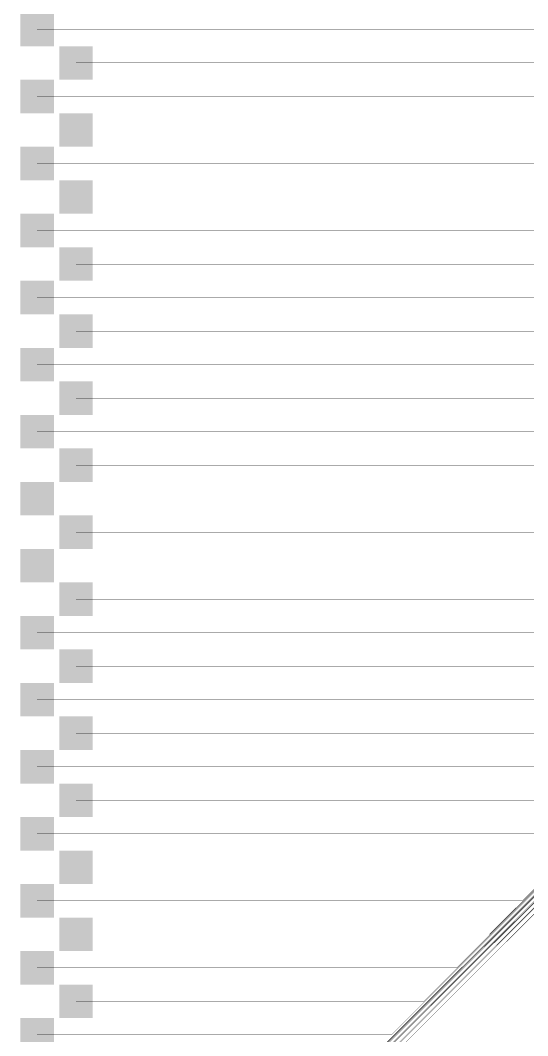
# Model space of a CAD drawing. Header units: inches. Extents: x 0 to 565, y 0 to 565.
# Drawn here: x 0 to 94.6, y 94.9 to 284.2 of the extents above; entities that cross this region are included whole.
import ezdxf

# ---------------------------------------------------------------- set-up
doc = ezdxf.new("R2010")
doc.units = ezdxf.units.IN

# ---------------------------------------------------------------- blocks, each defined once
blk = doc.blocks.new('B____P_____81__5')
for points in [[(-3.13, 362.13), (3.13, 362.13), (3.13, 355.87), (-3.13, 355.87)], [(4.13, 355.87), (10.38, 355.87), (10.38, 349.62), (4.13, 349.62)], [(-3.13, 349.62), (3.13, 349.62), (3.13, 343.37), (-3.13, 343.37)], [(4.13, 343.37), (10.38, 343.37), (10.38, 337.13), (4.13, 337.13)], [(-3.13, 337.13), (3.13, 337.13), (3.13, 330.87), (-3.13, 330.87)], [(4.13, 330.87), (10.38, 330.87), (10.38, 324.62), (4.13, 324.62)], [(-3.13, 324.62), (3.13, 324.62), (3.13, 318.37), (-3.13, 318.37)], [(4.13, 318.37), (10.38, 318.37), (10.38, 312.13), (4.13, 312.13)], [(-3.13, 312.13), (3.13, 312.13), (3.13, 305.87), (-3.13, 305.87)], [(4.13, 305.87), (10.38, 305.87), (10.38, 299.62), (4.13, 299.62)], [(-3.13, 299.62), (3.13, 299.62), (3.13, 293.37), (-3.13, 293.37)], [(4.13, 293.37), (10.38, 293.37), (10.38, 287.13), (4.13, 287.13)], [(-3.13, 287.13), (3.13, 287.13), (3.13, 280.87), (-3.13, 280.87)], [(4.13, 280.87), (10.38, 280.87), (10.38, 274.62), (4.13, 274.62)], [(-3.13, 274.62), (3.13, 274.62), (3.13, 268.37), (-3.13, 268.37)], [(4.13, 268.37), (10.38, 268.37), (10.38, 262.13), (4.13, 262.13)], [(-3.13, 262.13), (3.13, 262.13), (3.13, 255.88), (-3.13, 255.88)], [(4.13, 255.88), (10.38, 255.88), (10.38, 249.63), (4.13, 249.63)], [(-3.13, 249.63), (3.13, 249.63), (3.13, 243.38), (-3.13, 243.38)], [(4.13, 243.38), (10.38, 243.38), (10.38, 237.13), (4.13, 237.13)], [(-3.13, 237.13), (3.13, 237.13), (3.13, 230.88), (-3.13, 230.88)], [(4.13, 230.88), (10.38, 230.88), (10.38, 224.63), (4.13, 224.63)], [(-3.13, 224.63), (3.13, 224.63), (3.13, 218.38), (-3.13, 218.38)], [(4.13, 218.38), (10.38, 218.38), (10.38, 212.13), (4.13, 212.13)], [(-3.13, 212.13), (3.13, 212.13), (3.13, 205.88), (-3.13, 205.88)], [(4.13, 205.88), (10.38, 205.88), (10.38, 199.63), (4.13, 199.63)], [(-3.13, 199.63), (3.13, 199.63), (3.13, 193.38), (-3.13, 193.38)], [(4.13, 193.38), (10.38, 193.38), (10.38, 187.13), (4.13, 187.13)], [(-3.13, 187.13), (3.13, 187.13), (3.13, 180.88), (-3.13, 180.88)], [(4.13, 180.88), (10.38, 180.88), (10.38, 174.63), (4.13, 174.63)], [(-3.13, 174.63), (3.13, 174.63), (3.13, 168.38), (-3.13, 168.38)]]:
    blk.add_hatch(color=1).paths.add_polyline_path(points)

msp = doc.modelspace()

# ---------------------------------------------------------------- linework, layer by layer
at = {"const_width": 0.05}
for points in [[(3.13, 282.5), (6.64, 282.5)], [(6.64, 282.5), (6.64, 282.5)], [(6.64, 282.5), (251.79, 282.5)], [(45.15, 70), (253.89, 278.74)], [(51.24, 76.25), (253.83, 278.84)], [(57.34, 82.5), (253.78, 278.94)], [(63.44, 88.75), (253.73, 279.04)], [(69.14, 95), (253.85, 279.71)], [(75.24, 101.25), (253.8, 279.81)], [(81.34, 107.5), (253.75, 279.91)], [(87.44, 113.75), (253.7, 280.01)], [(93.54, 120), (253.65, 280.11)], [(15.94, 38.75), (253.88, 276.69)], [(22.04, 45), (253.83, 276.79)], [(27.42, 51.25), (253.89, 277.72)], [(33.49, 57.5), (253.81, 277.82)], [(39.59, 63.75), (253.76, 277.92)], [(10.38, 276.25), (14.29, 276.25)], [(10.72, 32.5), (253.89, 275.67)], [(14.29, 276.25), (14.29, 276.25)], [(14.29, 276.25), (245.69, 276.25)], [(3.13, 270), (7.39, 270)], [(7.39, 270), (7.39, 270)], [(7.39, 270), (239.59, 270)], [(10.38, 263.75), (14.09, 263.75)], [(14.09, 263.75), (14.09, 263.75)], [(14.09, 263.75), (233.49, 263.75)], [(3.13, 257.5), (7.39, 257.5)], [(7.39, 257.5), (7.39, 257.5)], [(7.39, 257.5), (227.39, 257.5)], [(10.38, 251.25), (14.04, 251.25)], [(14.04, 251.25), (14.04, 251.25)], [(14.04, 251.25), (221.29, 251.25)], [(3.13, 245), (7.09, 245)], [(7.09, 245), (7.09, 245)], [(7.09, 245), (215.19, 245)], [(10.38, 238.75), (14.14, 238.75)], [(14.14, 238.75), (14.14, 238.75)], [(14.14, 238.75), (209.09, 238.75)], [(3.13, 232.5), (7.64, 232.5)], [(7.64, 232.5), (7.64, 232.5)], [(7.64, 232.5), (202.99, 232.5)], [(10.38, 226.25), (14.34, 226.25)], [(14.34, 226.25), (14.34, 226.25)], [(14.34, 226.25), (196.89, 226.25)], [(3.13, 220), (7.29, 220)], [(7.29, 220), (7.29, 220)], [(7.29, 220), (190.79, 220)], [(10.38, 213.75), (14.24, 213.75)], [(14.24, 213.75), (14.24, 213.75)], [(14.24, 213.75), (184.69, 213.75)], [(3.13, 207.5), (3.13, 207.5)], [(3.13, 207.5), (178.59, 207.5)], [(10.38, 201.25), (14.14, 201.25)], [(14.14, 201.25), (14.14, 201.25)], [(14.14, 201.25), (172.49, 201.25)], [(3.13, 195), (7.44, 195)], [(7.44, 195), (7.44, 195)], [(7.44, 195), (166.39, 195)], [(10.38, 188.75), (14.24, 188.75)], [(14.24, 188.75), (14.24, 188.75)], [(14.24, 188.75), (160.29, 188.75)], [(3.13, 182.5), (8.04, 182.5)], [(8.04, 182.5), (8.04, 182.5)], [(8.04, 182.5), (154.19, 182.5)], [(10.38, 176.25), (10.38, 176.25)], [(10.38, 176.25), (148.09, 176.25)], [(3.13, 170), (7.04, 170)], [(7.04, 170), (7.04, 170)], [(7.04, 170), (141.99, 170)], [(10.38, 163.75), (10.38, 163.75)], [(10.38, 163.75), (135.88, 163.75)], [(3.13, 157.5), (7.14, 157.5)], [(7.14, 157.5), (7.14, 157.5)], [(7.14, 157.5), (129.89, 157.5)], [(10.38, 151.25), (14.14, 151.25)], [(14.14, 151.25), (14.14, 151.25)], [(14.14, 151.25), (123.79, 151.25)], [(3.13, 145), (7.04, 145)], [(7.04, 145), (7.04, 145)], [(7.04, 145), (117.69, 145)], [(10.38, 138.75), (14.09, 138.75)], [(14.09, 138.75), (14.09, 138.75)], [(14.09, 138.75), (111.59, 138.75)], [(3.13, 132.5), (3.13, 132.5)], [(3.13, 132.5), (105.49, 132.5)], [(10.38, 126.25), (15.09, 126.25)], [(15.09, 126.25), (15.09, 126.25)], [(15.09, 126.25), (99.39, 126.25)], [(3.13, 120), (3.13, 120)], [(3.13, 120), (93.54, 120)], [(10.38, 113.75), (14.84, 113.75)], [(14.84, 113.75), (14.84, 113.75)], [(14.84, 113.75), (87.44, 113.75)], [(3.13, 107.5), (7.04, 107.5)], [(7.04, 107.5), (7.04, 107.5)], [(7.04, 107.5), (81.34, 107.5)], [(10.38, 101.25), (14.74, 101.25)], [(14.74, 101.25), (14.74, 101.25)], [(14.74, 101.25), (75.24, 101.25)], [(3.13, 95), (7.59, 95)], [(7.59, 95), (7.59, 95)], [(7.59, 95), (69.14, 95)]]:
    msp.add_lwpolyline(points, dxfattribs=at)
at = {"const_width": 0.025}
for points in [[(3.11, 282.5, 1), (3.14, 282.5, 1)], [(6.63, 282.5, 1), (6.65, 282.5, 1)], [(6.63, 282.5, 1), (6.65, 282.5, 1)], [(6.63, 282.5, 1), (6.65, 282.5, 1)], [(6.63, 282.5, 1), (6.65, 282.5, 1)], [(10.36, 276.25, 1), (10.39, 276.25, 1)], [(14.28, 276.25, 1), (14.3, 276.25, 1)], [(14.28, 276.25, 1), (14.3, 276.25, 1)], [(14.28, 276.25, 1), (14.3, 276.25, 1)], [(14.28, 276.25, 1), (14.3, 276.25, 1)], [(3.11, 270, 1), (3.14, 270, 1)], [(7.38, 270, 1), (7.4, 270, 1)], [(7.38, 270, 1), (7.4, 270, 1)], [(7.38, 270, 1), (7.4, 270, 1)], [(7.38, 270, 1), (7.4, 270, 1)], [(10.36, 263.75, 1), (10.39, 263.75, 1)], [(14.08, 263.75, 1), (14.1, 263.75, 1)], [(14.08, 263.75, 1), (14.1, 263.75, 1)], [(14.08, 263.75, 1), (14.1, 263.75, 1)], [(14.08, 263.75, 1), (14.1, 263.75, 1)], [(3.11, 257.5, 1), (3.14, 257.5, 1)], [(7.38, 257.5, 1), (7.4, 257.5, 1)], [(7.38, 257.5, 1), (7.4, 257.5, 1)], [(7.38, 257.5, 1), (7.4, 257.5, 1)], [(7.38, 257.5, 1), (7.4, 257.5, 1)], [(10.36, 251.25, 1), (10.39, 251.25, 1)], [(14.03, 251.25, 1), (14.05, 251.25, 1)], [(14.03, 251.25, 1), (14.05, 251.25, 1)], [(14.03, 251.25, 1), (14.05, 251.25, 1)], [(14.03, 251.25, 1), (14.05, 251.25, 1)], [(3.11, 245, 1), (3.14, 245, 1)], [(7.08, 245, 1), (7.1, 245, 1)], [(7.08, 245, 1), (7.1, 245, 1)], [(7.08, 245, 1), (7.1, 245, 1)], [(7.08, 245, 1), (7.1, 245, 1)], [(10.36, 238.75, 1), (10.39, 238.75, 1)], [(14.13, 238.75, 1), (14.15, 238.75, 1)], [(14.13, 238.75, 1), (14.15, 238.75, 1)], [(14.13, 238.75, 1), (14.15, 238.75, 1)], [(14.13, 238.75, 1), (14.15, 238.75, 1)], [(3.11, 232.5, 1), (3.14, 232.5, 1)], [(7.63, 232.5, 1), (7.65, 232.5, 1)], [(7.63, 232.5, 1), (7.65, 232.5, 1)], [(7.63, 232.5, 1), (7.65, 232.5, 1)], [(7.63, 232.5, 1), (7.65, 232.5, 1)], [(10.36, 226.25, 1), (10.39, 226.25, 1)], [(14.33, 226.25, 1), (14.35, 226.25, 1)], [(14.33, 226.25, 1), (14.35, 226.25, 1)], [(14.33, 226.25, 1), (14.35, 226.25, 1)], [(14.33, 226.25, 1), (14.35, 226.25, 1)], [(3.11, 220, 1), (3.14, 220, 1)], [(7.28, 220, 1), (7.3, 220, 1)], [(7.28, 220, 1), (7.3, 220, 1)], [(7.28, 220, 1), (7.3, 220, 1)], [(7.28, 220, 1), (7.3, 220, 1)], [(10.36, 213.75, 1), (10.39, 213.75, 1)], [(14.23, 213.75, 1), (14.25, 213.75, 1)], [(14.23, 213.75, 1), (14.25, 213.75, 1)], [(14.23, 213.75, 1), (14.25, 213.75, 1)], [(14.23, 213.75, 1), (14.25, 213.75, 1)], [(3.11, 207.5, 1), (3.14, 207.5, 1)], [(3.11, 207.5, 1), (3.14, 207.5, 1)], [(3.11, 207.5, 1), (3.14, 207.5, 1)], [(10.36, 201.25, 1), (10.39, 201.25, 1)], [(14.13, 201.25, 1), (14.15, 201.25, 1)], [(14.13, 201.25, 1), (14.15, 201.25, 1)], [(14.13, 201.25, 1), (14.15, 201.25, 1)], [(14.13, 201.25, 1), (14.15, 201.25, 1)], [(3.11, 195, 1), (3.14, 195, 1)], [(7.43, 195, 1), (7.45, 195, 1)], [(7.43, 195, 1), (7.45, 195, 1)], [(7.43, 195, 1), (7.45, 195, 1)], [(7.43, 195, 1), (7.45, 195, 1)], [(10.36, 188.75, 1), (10.39, 188.75, 1)], [(14.23, 188.75, 1), (14.25, 188.75, 1)], [(14.23, 188.75, 1), (14.25, 188.75, 1)], [(14.23, 188.75, 1), (14.25, 188.75, 1)], [(14.23, 188.75, 1), (14.25, 188.75, 1)], [(3.11, 182.5, 1), (3.14, 182.5, 1)], [(8.03, 182.5, 1), (8.05, 182.5, 1)], [(8.03, 182.5, 1), (8.05, 182.5, 1)], [(8.03, 182.5, 1), (8.05, 182.5, 1)], [(8.03, 182.5, 1), (8.05, 182.5, 1)], [(10.36, 176.25, 1), (10.39, 176.25, 1)], [(10.36, 176.25, 1), (10.39, 176.25, 1)], [(10.36, 176.25, 1), (10.39, 176.25, 1)], [(3.11, 170, 1), (3.14, 170, 1)], [(7.03, 170, 1), (7.05, 170, 1)], [(7.03, 170, 1), (7.05, 170, 1)], [(7.03, 170, 1), (7.05, 170, 1)], [(7.03, 170, 1), (7.05, 170, 1)], [(10.36, 163.75, 1), (10.39, 163.75, 1)], [(10.36, 163.75, 1), (10.39, 163.75, 1)], [(10.36, 163.75, 1), (10.39, 163.75, 1)], [(3.11, 157.5, 1), (3.14, 157.5, 1)], [(7.13, 157.5, 1), (7.15, 157.5, 1)], [(7.13, 157.5, 1), (7.15, 157.5, 1)], [(7.13, 157.5, 1), (7.15, 157.5, 1)], [(7.13, 157.5, 1), (7.15, 157.5, 1)], [(10.36, 151.25, 1), (10.39, 151.25, 1)], [(14.13, 151.25, 1), (14.15, 151.25, 1)], [(14.13, 151.25, 1), (14.15, 151.25, 1)], [(14.13, 151.25, 1), (14.15, 151.25, 1)], [(14.13, 151.25, 1), (14.15, 151.25, 1)], [(3.11, 145, 1), (3.14, 145, 1)], [(7.03, 145, 1), (7.05, 145, 1)], [(7.03, 145, 1), (7.05, 145, 1)], [(7.03, 145, 1), (7.05, 145, 1)], [(7.03, 145, 1), (7.05, 145, 1)], [(10.36, 138.75, 1), (10.39, 138.75, 1)], [(14.08, 138.75, 1), (14.1, 138.75, 1)], [(14.08, 138.75, 1), (14.1, 138.75, 1)], [(14.08, 138.75, 1), (14.1, 138.75, 1)], [(14.08, 138.75, 1), (14.1, 138.75, 1)], [(3.11, 132.5, 1), (3.14, 132.5, 1)], [(3.11, 132.5, 1), (3.14, 132.5, 1)], [(3.11, 132.5, 1), (3.14, 132.5, 1)], [(10.36, 126.25, 1), (10.39, 126.25, 1)], [(15.08, 126.25, 1), (15.1, 126.25, 1)], [(15.08, 126.25, 1), (15.1, 126.25, 1)], [(15.08, 126.25, 1), (15.1, 126.25, 1)], [(15.08, 126.25, 1), (15.1, 126.25, 1)], [(3.11, 120, 1), (3.14, 120, 1)], [(3.11, 120, 1), (3.14, 120, 1)], [(3.11, 120, 1), (3.14, 120, 1)], [(93.53, 120, 1), (93.55, 120, 1)], [(93.53, 120, 1), (93.55, 120, 1)], [(10.36, 113.75, 1), (10.39, 113.75, 1)], [(14.83, 113.75, 1), (14.85, 113.75, 1)], [(14.83, 113.75, 1), (14.85, 113.75, 1)], [(14.83, 113.75, 1), (14.85, 113.75, 1)], [(14.83, 113.75, 1), (14.85, 113.75, 1)], [(87.43, 113.75, 1), (87.45, 113.75, 1)], [(87.43, 113.75, 1), (87.45, 113.75, 1)], [(3.11, 107.5, 1), (3.14, 107.5, 1)], [(7.03, 107.5, 1), (7.05, 107.5, 1)], [(7.03, 107.5, 1), (7.05, 107.5, 1)], [(7.03, 107.5, 1), (7.05, 107.5, 1)], [(7.03, 107.5, 1), (7.05, 107.5, 1)], [(81.33, 107.5, 1), (81.35, 107.5, 1)], [(81.33, 107.5, 1), (81.35, 107.5, 1)], [(10.36, 101.25, 1), (10.39, 101.25, 1)], [(14.73, 101.25, 1), (14.75, 101.25, 1)], [(14.73, 101.25, 1), (14.75, 101.25, 1)], [(14.73, 101.25, 1), (14.75, 101.25, 1)], [(14.73, 101.25, 1), (14.75, 101.25, 1)], [(75.23, 101.25, 1), (75.25, 101.25, 1)], [(75.23, 101.25, 1), (75.25, 101.25, 1)], [(3.11, 95, 1), (3.14, 95, 1)], [(7.58, 95, 1), (7.6, 95, 1)], [(7.58, 95, 1), (7.6, 95, 1)], [(7.58, 95, 1), (7.6, 95, 1)], [(7.58, 95, 1), (7.6, 95, 1)], [(69.13, 95, 1), (69.15, 95, 1)], [(69.13, 95, 1), (69.15, 95, 1)]]:
    msp.add_lwpolyline(points, format="xyb", close=True, dxfattribs=at)

# ---------------------------------------------------------------- block references
msp.add_blockref('B____P_____81__5', (3.13, -76.5))

doc.saveas('drawing.dxf')
